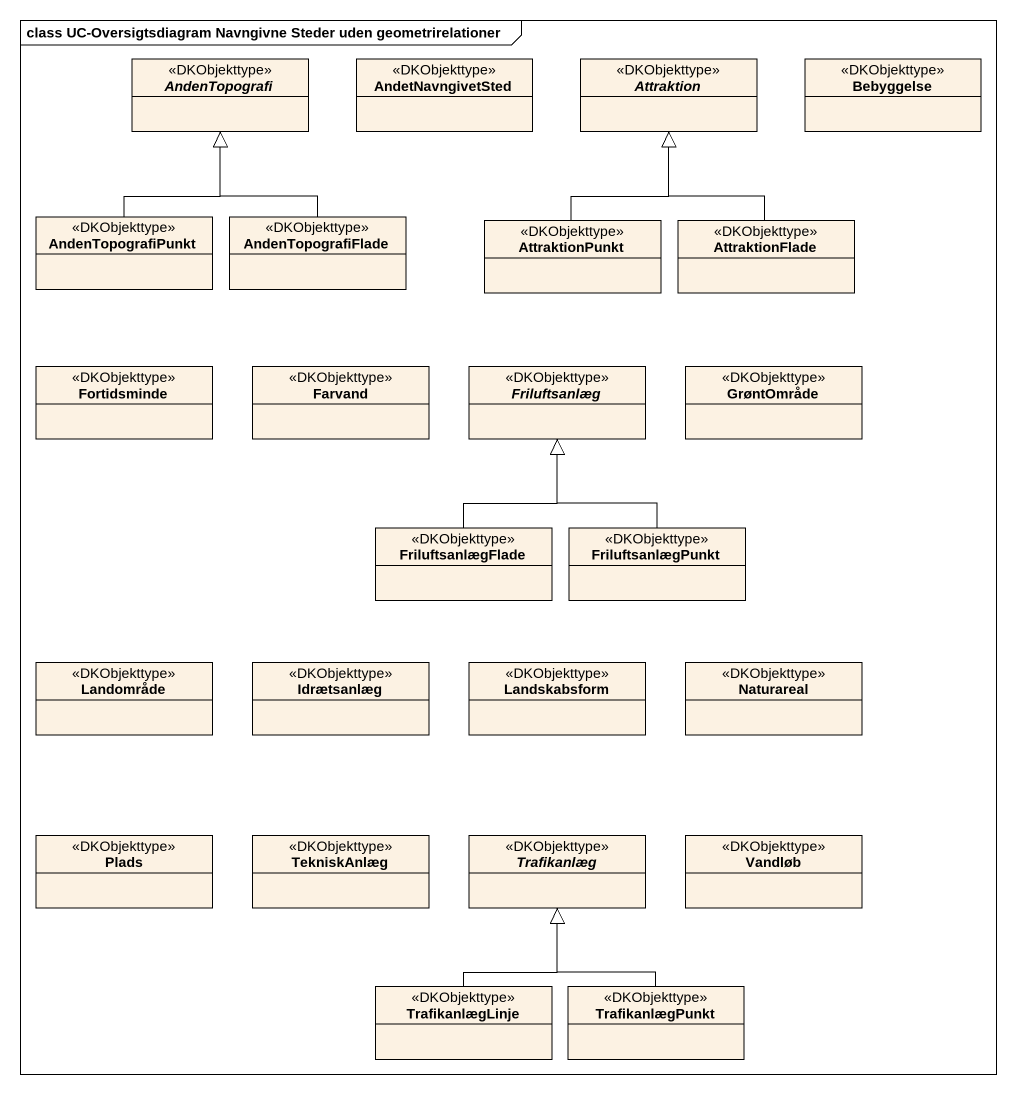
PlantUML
@startuml
mainframe class UC-Oversigtsdiagram Navngivne Steder uden geometrirelationer
hide circle
hide empty members
abstract class AndenTopografi <<DKObjekttype>>
class AndetNavngivetSted <<DKObjekttype>>
abstract class Attraktion <<DKObjekttype>>
class Bebyggelse <<DKObjekttype>>
class AndenTopografiPunkt <<DKObjekttype>>
class AndenTopografiFlade <<DKObjekttype>>
class AttraktionPunkt <<DKObjekttype>>
class AttraktionFlade <<DKObjekttype>>
class Fortidsminde <<DKObjekttype>>
class Farvand <<DKObjekttype>>
abstract class Friluftsanlæg <<DKObjekttype>>
class GrøntOmråde <<DKObjekttype>>
class FriluftsanlægFlade <<DKObjekttype>>
class FriluftsanlægPunkt <<DKObjekttype>>
class Landområde <<DKObjekttype>>
class Idrætsanlæg <<DKObjekttype>>
class Landskabsform <<DKObjekttype>>
class Naturareal <<DKObjekttype>>
class Plads <<DKObjekttype>>
class TekniskAnlæg <<DKObjekttype>>
abstract class Trafikanlæg <<DKObjekttype>>
class Vandløb <<DKObjekttype>>
class TrafikanlægLinje <<DKObjekttype>>
class TrafikanlægPunkt <<DKObjekttype>>
AndenTopografiPunkt -up-|> AndenTopografi
AndenTopografiFlade -up-|> AndenTopografi
AttraktionPunkt -up-|> Attraktion
AttraktionFlade -up-|> Attraktion
FriluftsanlægFlade -up-|> Friluftsanlæg
FriluftsanlægPunkt -up-|> Friluftsanlæg
TrafikanlægLinje -up-|> Trafikanlæg
TrafikanlægPunkt -up-|> Trafikanlæg
@enduml
